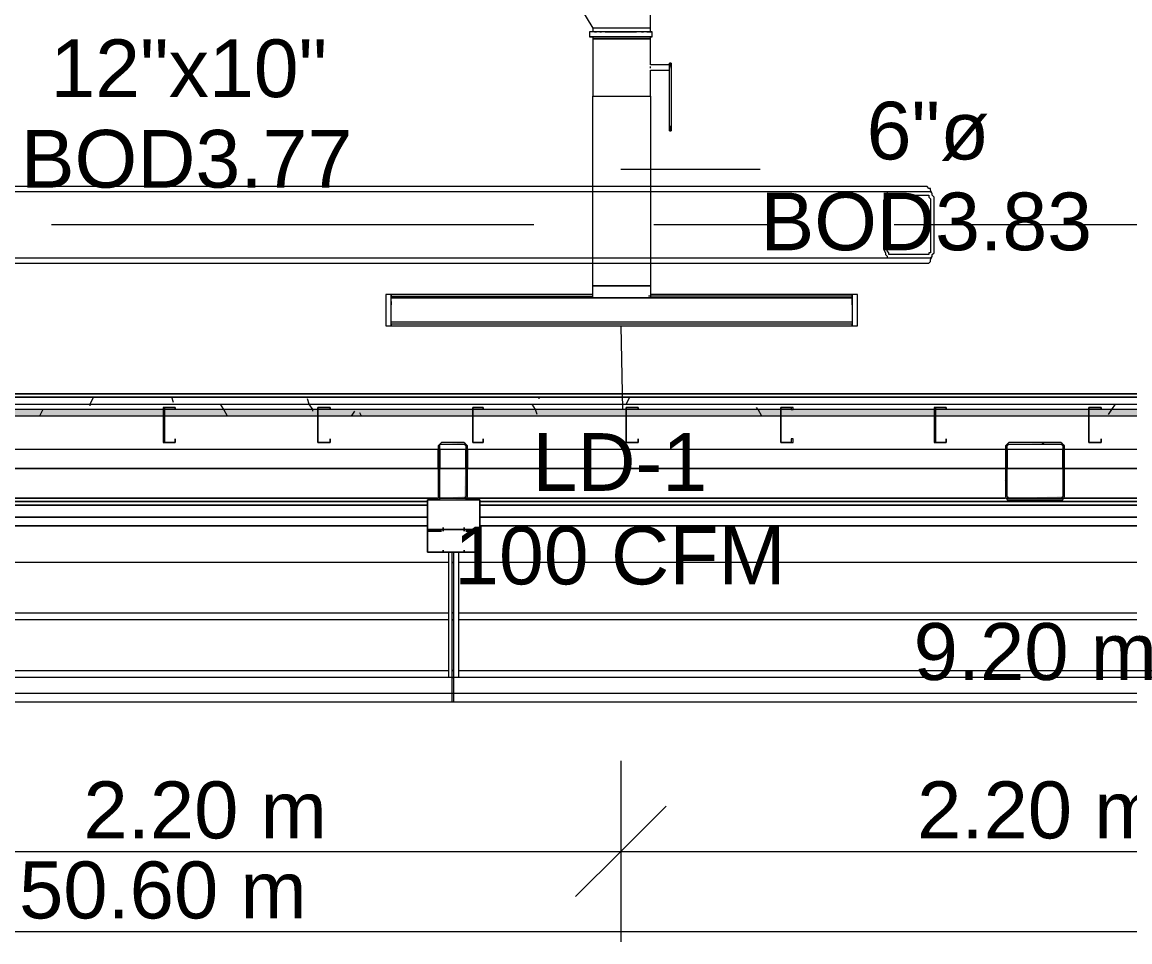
# Model space of a CAD drawing. Header units: metres. Extents: x -2 to 237, y -8 to 52.
# Drawn here: x 32.79 to 35.706, y 7.315 to 9.736 of the extents above; entities that cross this region are included whole.
import ezdxf

# ---------------------------------------------------------------- set-up
doc = ezdxf.new("R2010")
doc.units = ezdxf.units.M
doc.layers.add('HVAC - Ductos', color=5, linetype='Continuous', lineweight=0)
doc.layers.add('PDF_Text', color=7, linetype='Continuous', lineweight=0)
doc.layers.add('PDF_Geometry', color=7, linetype='Continuous', lineweight=0, true_color=0xaaaaaa)
doc.layers.add('PDF_Solid Fills', color=7, linetype='Continuous', lineweight=0, true_color=0xffffff)
doc.styles.add('PDF Helvetica', font='')
doc.styles.get('PDF Helvetica').set_extended_font_data('Helvetica')

msp = doc.modelspace()

# ---------------------------------------------------------------- hatches: boundary and pattern name
at = {"layer": 'PDF_Solid Fills', "lineweight": 0, "transparency": 33554559}
h = msp.add_hatch(color=256, dxfattribs=at)
h.paths.add_polyline_path([(12.8691, 8.6982), (12.8691, 8.7165), (12.4614, 8.7165), (12.4614, 8.6982)])
h.paths.add_polyline_path([(58.328, 8.6982), (60.1333, 8.6982), (60.1333, 8.7165), (58.328, 8.7165)])
h.paths.add_polyline_path([(58.3235, 8.6982), (58.3235, 8.7165), (57.5171, 8.7165), (57.5171, 8.6982)])
h.paths.add_polyline_path([(57.5125, 8.6982), (57.5125, 8.7165), (55.4875, 8.7165), (55.4875, 8.6982)])
h.paths.add_polyline_path([(55.4829, 8.6982), (55.4829, 8.7165), (53.4578, 8.7165), (53.4578, 8.6982)])
h.paths.add_polyline_path([(53.4532, 8.6982), (53.4532, 8.7165), (52.6469, 8.7165), (52.6469, 8.6982)])
h.paths.add_polyline_path([(52.6423, 8.6982), (52.6423, 8.7165), (50.6171, 8.7165), (50.6171, 8.6982)])
h.paths.add_polyline_path([(50.6126, 8.6982), (50.6126, 8.7165), (48.5875, 8.7165), (48.5875, 8.6982)])
h.paths.add_polyline_path([(48.583, 8.6982), (48.583, 8.7165), (47.7766, 8.7165), (47.7766, 8.6982)])
h.paths.add_polyline_path([(47.772, 8.6982), (47.772, 8.7165), (45.7469, 8.7165), (45.7469, 8.6982)])
h.paths.add_polyline_path([(45.7423, 8.6982), (45.7423, 8.7165), (42.9063, 8.7165), (42.9063, 8.6982)])
h.paths.add_polyline_path([(42.9017, 8.6982), (42.9017, 8.7165), (40.8767, 8.7165), (40.8767, 8.6982)])
h.paths.add_polyline_path([(40.8721, 8.6982), (40.8721, 8.7165), (38.0361, 8.7165), (38.0361, 8.6982)])
h.paths.add_polyline_path([(38.0315, 8.6982), (38.0315, 8.7165), (36.0064, 8.7165), (36.0064, 8.6982)])
h.paths.add_polyline_path([(36.0018, 8.6982), (36.0018, 8.7165), (35.1954, 8.7165), (35.1954, 8.6982)])
h.paths.add_polyline_path([(35.1908, 8.6982), (35.1908, 8.7165), (33.1658, 8.7165), (33.1658, 8.6982)])
h.paths.add_polyline_path([(33.1612, 8.6982), (33.1612, 8.7165), (31.1361, 8.7165), (31.1361, 8.6982)])
h.paths.add_polyline_path([(31.1315, 8.6982), (31.1315, 8.7165), (30.3252, 8.7165), (30.3252, 8.6982)])
h.paths.add_polyline_path([(30.3206, 8.6982), (30.3206, 8.7165), (28.2955, 8.7165), (28.2955, 8.6982)])
h.paths.add_polyline_path([(28.2909, 8.6982), (28.2909, 8.7165), (26.2659, 8.7165), (26.2659, 8.6982)])
h.paths.add_polyline_path([(26.2613, 8.6982), (26.2613, 8.7165), (25.4549, 8.7165), (25.4549, 8.6982)])
h.paths.add_polyline_path([(25.4503, 8.6982), (25.4503, 8.7165), (23.4252, 8.7165), (23.4252, 8.6982)])
h.paths.add_polyline_path([(23.4206, 8.6982), (23.4206, 8.7165), (20.5846, 8.7165), (20.5846, 8.6982)])
h.paths.add_polyline_path([(20.58, 8.6982), (20.58, 8.7165), (18.555, 8.7165), (18.555, 8.6982)])
h.paths.add_polyline_path([(18.5504, 8.6982), (18.5504, 8.7165), (15.7143, 8.7165), (15.7143, 8.6982)])
h.paths.add_polyline_path([(15.7097, 8.6982), (15.7097, 8.7165), (13.6846, 8.7165), (13.6846, 8.6982)])
h.paths.add_polyline_path([(13.6801, 8.6982), (13.6801, 8.7165), (12.8737, 8.7165), (12.8737, 8.6982)])
h = msp.add_hatch(color=256, dxfattribs=at)
h.paths.add_polyline_path([(33.9584, 8.6249), (33.9584, 8.6295), (33.8943, 8.6295)])
h.paths.add_polyline_path([(33.963, 8.6203), (33.9584, 8.6203), (33.9538, 8.4874), (33.8897, 8.4828), (33.9578, 8.4783), (33.9584, 8.4783), (33.9584, 8.4828), (33.963, 8.6197)])
h.paths.add_polyline_path([(33.8897, 8.6203), (33.8851, 8.6203), (33.8851, 8.4874)])
h = msp.add_hatch(color=256, dxfattribs=at)
h.paths.add_polyline_path([(35.5299, 8.4783), (35.5299, 8.4874), (35.5253, 8.4874), (35.3879, 8.4828), (35.3879, 8.4874), (35.3833, 8.4874), (35.3833, 8.4783)])
h.paths.add_polyline_path([(35.3833, 8.6295), (35.5299, 8.6249), (35.5299, 8.6295)])
h.paths.add_polyline_path([(35.5345, 8.6249), (35.5299, 8.6249), (35.5299, 8.4874)])
h.paths.add_polyline_path([(35.3833, 8.6203), (35.3787, 8.6203), (35.3787, 8.4874)])

# ---------------------------------------------------------------- linework, layer by layer
at = {"layer": 'HVAC - Ductos', "lineweight": 0}
for points in [[(34.444, 9.7199), (34.444, 9.8481), (34.4395, 9.8481), (34.4211, 9.8481), (34.3982, 9.8481), (34.3661, 9.8481), (34.2928, 9.8481), (34.2608, 9.8481), (34.2379, 9.8481), (34.2195, 9.8481), (34.215, 9.8481), (34.2928, 9.7199)], [(34.4349, 9.7107), (34.4395, 9.7107), (34.444, 9.7107), (34.444, 9.7199), (34.4395, 9.7199), (34.4349, 9.7199), (34.4211, 9.7199), (34.4073, 9.7199), (34.3891, 9.7199), (34.3661, 9.7199), (34.3479, 9.7199), (34.3295, 9.7199), (34.3157, 9.7199), (34.302, 9.7199), (34.2928, 9.7199), (34.2928, 9.7107), (34.2883, 9.7107), (34.2837, 9.7107)], [(34.444, 9.7107), (34.4486, 9.7107), (34.4395, 9.7107), (34.4257, 9.7107), (34.4073, 9.7107), (34.3891, 9.7107), (34.3661, 9.7107), (34.3479, 9.7107), (34.3249, 9.7107), (34.3112, 9.7107), (34.2974, 9.7107), (34.2883, 9.7107), (34.2837, 9.7107), (34.2837, 9.6969)], [(34.2928, 9.7107), (34.2928, 9.7107)], [(34.2974, 9.7107), (34.302, 9.7107)], [(34.3112, 9.7107), (34.3157, 9.7107)], [(34.3249, 9.7107), (34.3295, 9.7107), (34.3479, 9.7107), (34.3661, 9.7107), (34.3891, 9.7107), (34.4073, 9.7107)], [(34.3433, 9.7199), (34.3387, 9.7199), (34.3341, 9.7199)], [(34.3982, 9.7199), (34.3937, 9.7199)], [(34.4211, 9.7107), (34.4257, 9.7107)], [(34.4486, 9.6969), (34.4486, 9.7107)], [(34.2928, 9.6969), (34.2928, 9.6924), (34.2928, 9.5412), (34.302, 9.5412), (34.3157, 9.5412), (34.3295, 9.5412), (34.3479, 9.5412), (34.3661, 9.5412), (34.3891, 9.5412), (34.4073, 9.5412), (34.4211, 9.5412), (34.4349, 9.5412), (34.4395, 9.5412), (34.444, 9.5412), (34.444, 9.0418)], [(34.4944, 9.6145), (34.4944, 9.6191), (34.4944, 9.6237), (34.444, 9.6237), (34.444, 9.6924), (34.444, 9.6969)], [(34.444, 9.6237), (34.444, 9.6237)], [(34.444, 9.6237), (34.444, 9.6237)], [(34.444, 9.6237), (34.444, 9.6237)], [(34.444, 9.6237), (34.444, 9.6237)], [(34.4944, 9.6283), (34.4944, 9.6283)], [(34.499, 9.6283), (34.4944, 9.6283)], [(34.4944, 9.4633), (34.4944, 9.6145), (34.4944, 9.6191), (34.4944, 9.6237), (34.4944, 9.6283), (34.4944, 9.6237), (34.4944, 9.6191)], [(34.4944, 9.6237), (34.4944, 9.6237)], [(34.499, 9.6283), (34.499, 9.6283)], [(34.499, 9.6145), (34.499, 9.6191), (34.499, 9.6237), (34.499, 9.6283), (34.499, 9.6237), (34.499, 9.6191), (34.499, 9.6145), (34.499, 9.4633)], [(34.4395, 9.0418), (34.444, 9.0418), (34.4395, 9.0418), (34.4349, 9.0418), (34.4211, 9.0418), (34.4073, 9.0418), (34.3891, 9.0418), (34.3661, 9.0418), (34.3479, 9.0418), (34.3295, 9.0418), (34.3157, 9.0418), (34.302, 9.0418), (34.2928, 9.0418), (34.2974, 9.0418), (34.302, 9.0418), (34.3157, 9.0418), (34.3295, 9.0418), (34.3479, 9.0418), (34.3661, 9.0418), (34.3891, 9.0418), (34.4028, 9.0418), (34.4211, 9.0418), (34.4303, 9.0418), (34.4395, 9.0418), (34.444, 9.0418), (34.444, 9.0097), (34.4395, 9.0097), (34.4303, 9.0097), (34.4211, 9.0097), (34.4028, 9.0097), (34.3891, 9.0097), (34.3661, 9.0097), (34.3479, 9.0097), (34.3295, 9.0097), (34.3157, 9.0097), (34.302, 9.0097), (34.2974, 9.0097), (34.2928, 9.0097), (34.2928, 9.0418), (34.2928, 9.5412), (34.302, 9.5412), (34.3157, 9.5412), (34.3295, 9.5412), (34.3479, 9.5412), (34.3661, 9.5412), (34.3891, 9.5412), (34.4073, 9.5412), (34.4211, 9.5412), (34.4349, 9.5412), (34.4395, 9.5412), (34.444, 9.5412), (34.444, 9.6099), (34.4944, 9.6099)], [(34.444, 9.6145), (34.444, 9.6191)], [(34.444, 9.6099), (34.444, 9.6099)], [(34.444, 9.6099), (34.444, 9.6099)], [(34.4944, 9.4496), (34.4944, 9.4542), (34.4944, 9.4496)], [(34.4944, 9.4496), (34.499, 9.4496)], [(34.499, 9.4496), (34.499, 9.4542), (34.499, 9.4496)], [(34.3661, 9.3488), (34.7327, 9.3488)], [(33.7614, 8.996), (33.7614, 9.0189), (33.7614, 9.0143), (34.2928, 9.0143)], [(34.2928, 9.0189), (33.7614, 9.0189)], [(34.9755, 8.996), (34.9755, 9.0189), (34.9755, 9.0143), (34.4395, 9.0143)], [(34.9755, 9.0189), (34.444, 9.0189)], [(34.9755, 8.9639), (34.9755, 8.9593), (34.9755, 8.9547), (34.9755, 8.9364), (34.9755, 8.941), (33.7614, 8.941), (33.7614, 8.9364), (33.7614, 8.9547), (33.7614, 8.9593), (33.7614, 8.9639)], [(33.7614, 8.9502), (33.7614, 8.9547), (33.7614, 8.9593)], [(34.9755, 8.9593), (34.9755, 8.9547), (34.9755, 8.9502)], [(33.7614, 8.9364), (34.9755, 8.9364)], [(34.3661, 8.9364), (34.3707, 8.7165)]]:
    msp.add_lwpolyline(points, dxfattribs=at)
for points in [[(34.2837, 9.6969), (34.2883, 9.6969), (34.2974, 9.6969), (34.3112, 9.6969), (34.3249, 9.6969), (34.3479, 9.6969), (34.3661, 9.6969), (34.3891, 9.6969), (34.4073, 9.6969), (34.4257, 9.6969), (34.4395, 9.6969), (34.4486, 9.6969), (34.4395, 9.6969), (34.4257, 9.6969), (34.4073, 9.6969), (34.3891, 9.6969), (34.3661, 9.6969), (34.3479, 9.6969), (34.3249, 9.6969), (34.3112, 9.6969), (34.2974, 9.6969), (34.2883, 9.6969)], [(34.444, 9.6969), (34.4395, 9.6969), (34.4349, 9.6969), (34.4211, 9.6969), (34.4073, 9.6969), (34.3891, 9.6969), (34.3661, 9.6969), (34.3479, 9.6969), (34.3295, 9.6969), (34.3157, 9.6969), (34.302, 9.6969), (34.2928, 9.6969), (34.302, 9.6969), (34.3157, 9.6969), (34.3295, 9.6969), (34.3479, 9.6969), (34.3661, 9.6969), (34.3891, 9.6969), (34.4073, 9.6969), (34.4211, 9.6969), (34.4349, 9.6969), (34.4395, 9.6969)], [(34.444, 9.6924), (34.4395, 9.6924), (34.4349, 9.6924), (34.4211, 9.6924), (34.4073, 9.6924), (34.3891, 9.6924), (34.3661, 9.6924), (34.3479, 9.6924), (34.3295, 9.6924), (34.3157, 9.6924), (34.302, 9.6924), (34.2928, 9.6924), (34.302, 9.6924), (34.3157, 9.6924), (34.3295, 9.6924), (34.3479, 9.6924), (34.3661, 9.6924), (34.3891, 9.6924), (34.4073, 9.6924), (34.4211, 9.6924), (34.4349, 9.6924), (34.4395, 9.6924)], [(34.2928, 9.6924), (34.302, 9.6924), (34.3157, 9.6924), (34.3295, 9.6924), (34.3479, 9.6924), (34.3661, 9.6924), (34.3891, 9.6924), (34.4073, 9.6924), (34.4211, 9.6924), (34.4349, 9.6924), (34.4395, 9.6924), (34.444, 9.6924), (34.4395, 9.6924), (34.4349, 9.6924), (34.4211, 9.6924), (34.4073, 9.6924), (34.3891, 9.6924), (34.3661, 9.6924), (34.3479, 9.6924), (34.3295, 9.6924), (34.3157, 9.6924), (34.302, 9.6924)], [(34.4944, 9.4633), (34.4944, 9.4587), (34.4944, 9.4542), (34.4944, 9.4496), (34.4944, 9.4542), (34.4944, 9.4587)], [(34.499, 9.4633), (34.499, 9.4587), (34.499, 9.4542), (34.499, 9.4496), (34.499, 9.4542), (34.499, 9.4587)], [(33.7476, 8.9364), (33.7614, 8.9364), (33.7614, 9.0189), (33.7476, 9.0189)], [(34.9893, 8.9364), (34.9893, 9.0189), (34.9755, 9.0189), (34.9755, 8.9364)], [(33.7614, 9.0097), (34.9755, 9.0097), (33.7614, 9.0097), (34.9755, 9.0097), (34.9755, 8.9456), (33.7614, 8.9456)], [(33.7614, 9.0006), (33.7614, 8.996), (33.7614, 8.9914), (33.7614, 8.996)], [(34.9755, 8.9914), (34.9755, 8.996), (34.9755, 9.0006), (34.9755, 8.996)]]:
    msp.add_lwpolyline(points, close=True, dxfattribs=at)
at = {"layer": 'HVAC - Ductos', "color": 252, "lineweight": 0, "true_color": 0x939598}
for points in [[(7.6277, 7.9697), (12.466, 7.9697), (30.8566, 7.9697), (40.0566, 7.9697), (49.2518, 7.9697), (58.6855, 7.9697)], [(34.3661, 7.791), (34.3661, 7.5527), (34.3661, 7.3145)], [(34.4853, 7.6719), (34.3661, 7.5527), (34.247, 7.4337)], [(27.3654, 7.5527), (29.5646, 7.5527), (30.8566, 7.5527), (32.1715, 7.5527), (34.3661, 7.5527), (36.5607, 7.5527), (38.7599, 7.5527), (41.2478, 7.5527), (43.5661, 7.5527), (45.7607, 7.5527), (47.9553, 7.5527), (49.2518, 7.5527), (50.5622, 7.5527), (52.7614, 7.5527), (54.8827, 7.5527), (57.2834, 7.5527), (58.6855, 7.5527)], [(7.6277, 7.342), (58.6855, 7.342)]]:
    msp.add_lwpolyline(points, dxfattribs=at)
at = {"layer": 'PDF_Geometry', "lineweight": 0}
for points in [[(35.1862, 9.2846), (35.1817, 9.2938), (35.1817, 9.2983), (35.1771, 9.2983), (35.1725, 9.3029), (35.168, 9.3029), (31.4751, 9.3029)], [(35.0763, 9.2892), (30.9666, 9.2892), (30.962, 9.2892), (30.9574, 9.2892), (30.9528, 9.2846), (30.9528, 9.28), (30.9482, 9.2755), (30.9482, 9.2663), (30.9482, 9.138), (30.9482, 9.1289), (30.9528, 9.1243), (30.9528, 9.1197), (30.9574, 9.1151), (30.962, 9.1151), (30.9666, 9.1151), (35.0763, 9.1151)], [(34.137, 9.2021), (32.8679, 9.2021)], [(34.7693, 9.2021), (34.4532, 9.2021)], [(36.3592, 9.2021), (35.0855, 9.2021)], [(31.4751, 9.1013), (35.168, 9.1013), (35.1725, 9.1013), (35.1771, 9.1013), (35.1817, 9.1059), (35.1817, 9.1105), (35.1862, 9.1197)], [(60.1333, 8.6111), (12.4614, 8.6111), (12.4614, 8.7485), (60.1333, 8.7485)], [(30.9574, 8.7485), (39.9512, 8.7485)], [(39.9512, 8.7485), (30.9574, 8.7485)], [(30.9574, 8.7485), (39.9512, 8.7485)], [(39.9512, 8.7485), (30.9574, 8.7485)], [(30.9574, 8.7485), (39.9512, 8.7485)], [(39.9512, 8.7485), (30.9574, 8.7485)], [(30.9574, 8.7485), (39.9512, 8.7485)], [(39.9512, 8.7485), (30.9574, 8.7485)], [(30.9574, 8.7485), (39.9512, 8.7485)], [(39.9512, 8.7485), (30.9574, 8.7485)], [(12.4614, 8.7302), (60.1333, 8.7302)], [(33.1612, 8.6982), (32.758, 8.6982), (32.3502, 8.6982), (31.947, 8.6982), (31.5393, 8.6982), (31.1361, 8.6982), (30.7283, 8.6982), (30.3252, 8.6982)], [(33.1612, 8.7165), (32.758, 8.7165), (32.3502, 8.7165), (31.947, 8.7165), (31.5393, 8.7165), (31.1361, 8.7165)], [(35.1908, 8.7165), (34.7877, 8.7165), (34.3799, 8.7165), (33.9767, 8.7165), (33.569, 8.7165), (33.1658, 8.7165)], [(35.1908, 8.6982), (34.7877, 8.6982), (34.3799, 8.6982), (33.9767, 8.6982), (33.569, 8.6982), (33.1658, 8.6982)], [(36.0018, 8.7165), (35.5986, 8.7165), (35.1954, 8.7165)], [(38.0315, 8.6982), (37.6283, 8.6982), (37.2205, 8.6982), (36.8173, 8.6982), (36.4095, 8.6982), (36.0064, 8.6982), (35.5986, 8.6982), (35.1954, 8.6982)], [(33.8851, 8.5607), (33.8851, 8.6111)], [(33.8897, 8.6111), (33.8897, 8.5607)], [(33.9584, 8.6157), (33.963, 8.6203)], [(33.9584, 8.5607), (33.9584, 8.6111)], [(33.963, 8.6111), (33.963, 8.5607)], [(35.3787, 8.6111), (35.3787, 8.5607)], [(35.3833, 8.6111), (35.3833, 8.5607)], [(35.4749, 8.6249), (35.4795, 8.6295)], [(35.5299, 8.5607), (35.5299, 8.6111)], [(35.5345, 8.5607), (35.5345, 8.6111)], [(33.8851, 8.5424), (33.8897, 8.547)], [(35.3787, 8.5287), (35.3833, 8.5333)], [(36.9777, 8.0109), (33.9401, 8.0109), (33.9401, 8.3408), (33.9492, 8.3408), (33.9446, 8.3408), (33.9492, 8.3408), (33.995, 8.3408), (33.995, 8.3454), (33.995, 8.3958), (33.995, 8.4004), (33.995, 8.405), (33.995, 8.4736), (33.995, 8.4782), (33.9584, 8.4782), (33.995, 8.4782), (33.995, 8.4736), (33.995, 8.405), (33.995, 8.4004), (33.995, 8.3958), (33.995, 8.3454), (33.995, 8.3408), (33.9492, 8.3408), (33.9401, 8.3408), (33.9263, 8.3408), (33.9401, 8.3408)], [(33.9584, 8.4782), (33.9584, 8.4782)], [(33.9584, 8.4782), (33.9584, 8.4782)], [(33.8988, 8.3958), (33.8988, 8.4004), (33.8988, 8.405)], [(33.8988, 8.3958), (33.8988, 8.4004), (33.8988, 8.405)], [(33.8988, 8.405), (33.8988, 8.4004), (33.8988, 8.3958)], [(33.8988, 8.405), (33.8988, 8.4004), (33.8988, 8.3958)], [(33.9538, 8.3958), (33.9538, 8.4004), (33.9538, 8.405)], [(33.9538, 8.3958), (33.9538, 8.4004), (33.9538, 8.405)], [(33.9538, 8.3958), (33.9538, 8.4004), (33.9538, 8.405)], [(33.9538, 8.3958), (33.9538, 8.4004), (33.9538, 8.405)], [(35.4153, 8.4095), (35.4932, 8.4095)], [(33.8576, 8.3958), (33.8576, 8.3958)], [(33.8576, 8.3958), (33.8576, 8.3958)], [(33.995, 8.3958), (33.995, 8.3958)], [(33.995, 8.3958), (33.995, 8.3958)], [(30.8566, 7.9468), (33.9263, 7.9468), (33.9263, 7.9559), (33.9263, 7.9651), (33.9263, 7.9789), (33.9263, 7.9926), (33.9263, 8.0109), (33.9263, 8.3408), (33.9217, 8.3408), (33.9126, 8.3408), (33.9126, 8.0109), (30.8704, 8.0109)], [(33.9263, 8.3408), (33.9217, 8.3408), (33.9126, 8.3408), (33.8988, 8.3408), (33.8988, 8.3454), (33.8988, 8.3408), (33.8943, 8.3408), (33.8897, 8.3408), (33.8943, 8.3408), (33.8988, 8.3408), (33.9538, 8.3408), (33.9584, 8.3408), (33.9538, 8.3408), (33.9538, 8.3454), (33.9538, 8.3408), (33.9492, 8.3408), (33.8988, 8.3408), (33.8988, 8.3454), (33.8988, 8.3408), (33.9126, 8.3408)], [(33.908, 8.3408), (33.8988, 8.3408), (33.908, 8.3408)], [(33.908, 8.3408), (33.8988, 8.3408), (33.908, 8.3408)], [(33.9217, 8.3408), (33.9217, 8.0109)], [(33.9538, 8.3408), (33.9538, 8.3408)], [(33.9538, 8.3408), (33.9538, 8.3408)], [(33.9126, 8.3133), (30.8704, 8.3133)], [(36.9777, 8.3133), (33.9401, 8.3133)], [(30.8704, 8.1804), (33.9126, 8.1804)], [(33.9401, 8.1804), (36.9777, 8.1804)], [(33.9126, 8.1621), (30.8704, 8.1621)], [(36.9777, 8.1621), (33.9401, 8.1621)], [(60.1332, 8.0109), (58.4472, 8.0109), (58.4518, 8.0109), (55.3821, 8.0109), (55.3867, 8.0109), (52.317, 8.0109), (52.3216, 8.0109), (49.2518, 8.0109), (49.2564, 8.0109), (46.1867, 8.0109), (46.1913, 8.0109), (43.1216, 8.0109), (43.1262, 8.0109), (40.0566, 8.0109), (40.0611, 8.0109), (36.9869, 8.0109), (36.996, 8.0109), (33.9217, 8.0109), (33.9263, 8.0109), (30.8566, 8.0109), (30.8612, 8.0109), (27.7915, 8.0109)], [(33.9263, 8.0109), (33.9217, 8.0109), (33.9217, 7.9926), (33.9217, 7.9789), (33.9217, 7.9651), (33.9217, 7.9559), (33.9217, 7.9468), (36.996, 7.9468)]]:
    msp.add_lwpolyline(points, dxfattribs=at)
for points in [[(35.0763, 9.2892), (35.0717, 9.2892), (35.0671, 9.2892), (35.0671, 9.2846), (35.0626, 9.28), (35.0626, 9.2755), (35.058, 9.2663), (35.058, 9.138), (35.0626, 9.1289), (35.0626, 9.1243), (35.0671, 9.1197), (35.0671, 9.1151), (35.0717, 9.1151), (35.0763, 9.1151), (35.1725, 9.1151), (35.1771, 9.1151), (35.1817, 9.1151), (35.1862, 9.1197), (35.1862, 9.1243), (35.1908, 9.1289), (35.1908, 9.138), (35.1908, 9.2663), (35.1908, 9.2755), (35.1862, 9.28), (35.1862, 9.2846), (35.1817, 9.2892), (35.1771, 9.2892), (35.1725, 9.2892)], [(35.0671, 9.138), (35.0671, 9.2663), (35.0671, 9.2709), (35.0717, 9.2709), (35.0717, 9.2755), (35.0763, 9.28), (35.1725, 9.28), (35.1771, 9.28), (35.1771, 9.2755), (35.1817, 9.2709), (35.1817, 9.2663), (35.1817, 9.138), (35.1817, 9.1335), (35.1817, 9.1289), (35.1771, 9.1289), (35.1771, 9.1243), (35.1725, 9.1243), (35.0763, 9.1243), (35.0717, 9.1243), (35.0717, 9.1289), (35.0671, 9.1335)], [(30.9574, 8.7577), (39.9512, 8.7577)], [(30.9574, 8.7577), (39.9512, 8.7577)], [(33.1932, 8.7211), (33.1658, 8.7211), (33.1612, 8.7211), (33.1612, 8.6295), (33.1658, 8.6295), (33.1932, 8.6295), (33.1932, 8.6386), (33.1932, 8.6295), (33.1658, 8.6295), (33.1658, 8.7211), (33.1932, 8.7211), (33.1932, 8.7165)], [(33.601, 8.7211), (33.569, 8.7211), (33.569, 8.6295), (33.601, 8.6295), (33.601, 8.6386), (33.601, 8.6295), (33.569, 8.6295), (33.569, 8.7211), (33.601, 8.7211), (33.601, 8.7165)], [(34.0042, 8.7211), (33.9767, 8.7211), (33.9767, 8.6295), (34.0042, 8.6295), (34.0042, 8.6386), (34.0042, 8.6295), (33.9767, 8.6295), (33.9767, 8.7211), (34.0042, 8.7211), (34.0042, 8.7165)], [(34.4119, 8.7211), (34.3845, 8.7211), (34.3799, 8.7211), (34.3799, 8.6295), (34.3845, 8.6295), (34.4119, 8.6295), (34.4119, 8.6386), (34.4119, 8.6295), (34.3845, 8.6295), (34.3799, 8.6295), (34.3799, 8.7211), (34.3845, 8.7211), (34.4119, 8.7211), (34.4119, 8.7165)], [(34.8197, 8.7211), (34.7877, 8.7211), (34.7877, 8.6295), (34.8197, 8.6295), (34.8197, 8.6386), (34.8151, 8.6386), (34.8151, 8.6295), (34.7877, 8.6295), (34.7877, 8.7211), (34.8151, 8.7211), (34.8151, 8.7165), (34.8197, 8.7165)], [(35.2229, 8.7211), (35.1954, 8.7211), (35.1908, 8.7211), (35.1908, 8.6295), (35.1954, 8.6295), (35.2229, 8.6295), (35.2229, 8.6386), (35.2229, 8.6295), (35.1954, 8.6295), (35.1954, 8.7211), (35.2229, 8.7211), (35.2229, 8.7165)], [(35.6307, 8.7211), (35.5986, 8.7211), (35.5986, 8.6295), (35.6307, 8.6295), (35.6307, 8.6386), (35.6307, 8.6295), (35.5986, 8.6295), (35.5986, 8.7211), (35.6307, 8.7211), (35.6307, 8.7165)], [(33.963, 8.6203), (33.9584, 8.6249), (33.9538, 8.6295), (33.8943, 8.6295), (33.8897, 8.6249), (33.8851, 8.6203), (33.8851, 8.4874), (33.8897, 8.4782), (33.8943, 8.4782), (33.9538, 8.4782), (33.9584, 8.4782), (33.963, 8.4874)], [(33.8943, 8.6249), (33.9538, 8.6249), (33.9584, 8.6203), (33.9584, 8.4874), (33.9538, 8.4828), (33.8943, 8.4828), (33.8897, 8.4828), (33.8897, 8.4874), (33.8897, 8.6203), (33.8897, 8.6249)], [(35.5253, 8.6295), (35.3879, 8.6295), (35.3833, 8.6249), (35.3787, 8.6203), (35.3787, 8.4874), (35.3833, 8.4782), (35.3879, 8.4782), (35.5253, 8.4782), (35.5299, 8.4782), (35.5345, 8.4874), (35.5345, 8.6203), (35.5299, 8.6249)], [(35.3833, 8.6203), (35.3879, 8.6249), (35.5253, 8.6249), (35.5299, 8.6203), (35.5299, 8.4874), (35.5253, 8.4828), (35.3879, 8.4828), (35.3833, 8.4874)], [(32.4282, 8.5607), (33.8851, 8.5607)], [(33.8897, 8.5607), (33.9217, 8.5607)], [(33.9217, 8.5607), (33.9584, 8.5607)], [(33.963, 8.5607), (35.3787, 8.5607)], [(35.5299, 8.5607), (35.4566, 8.5607), (35.3833, 8.5607), (35.4566, 8.5607)], [(36.9502, 8.5607), (35.5345, 8.5607)], [(33.8576, 8.4736), (32.3915, 8.4736)], [(33.8576, 8.4645), (32.3915, 8.4645)], [(33.8851, 8.4828), (32.4282, 8.4828)], [(33.8576, 8.4782), (33.8897, 8.4782), (33.8576, 8.4782), (33.8576, 8.4736), (33.8576, 8.405), (33.8576, 8.4004), (33.8576, 8.3958), (33.8576, 8.3454), (33.8576, 8.3408), (33.8988, 8.3408), (33.8576, 8.3408), (33.8576, 8.3454), (33.8576, 8.3958), (33.8576, 8.4004), (33.8576, 8.405), (33.8576, 8.4736)], [(33.9217, 8.4828), (33.8897, 8.4828)], [(35.3787, 8.4828), (33.9584, 8.4828), (33.9217, 8.4828), (33.9584, 8.4828)], [(35.4566, 8.4736), (33.995, 8.4736)], [(35.4566, 8.4645), (33.995, 8.4645)], [(35.4566, 8.4828), (35.3833, 8.4828)], [(36.9502, 8.4828), (35.5299, 8.4828), (35.4566, 8.4828), (35.5299, 8.4828)], [(36.9227, 8.4736), (35.4566, 8.4736)], [(36.9227, 8.4645), (35.4566, 8.4645)], [(33.8576, 8.4325), (32.3915, 8.4325)], [(35.4566, 8.4325), (33.995, 8.4325)], [(36.9227, 8.4325), (35.4566, 8.4325)], [(30.9254, 8.4095), (32.3915, 8.4095), (33.8576, 8.4095), (32.3915, 8.4095)], [(33.8576, 8.4004), (33.995, 8.4004), (33.995, 8.405), (33.995, 8.4004), (33.8576, 8.4004), (33.8576, 8.405)], [(33.8988, 8.405), (33.8988, 8.4004), (33.8988, 8.3958), (33.8988, 8.4004)], [(33.8988, 8.3958), (33.8988, 8.4004), (33.8988, 8.405), (33.8988, 8.4004)], [(33.9538, 8.405), (33.9538, 8.4004), (33.9538, 8.3958), (33.9538, 8.4004)], [(33.9538, 8.405), (33.9538, 8.4004), (33.9538, 8.3958), (33.9538, 8.4004)], [(35.4566, 8.4095), (36.9227, 8.4095), (35.4566, 8.4095), (33.995, 8.4095)], [(33.8943, 8.3958), (33.8576, 8.3958)], [(33.995, 8.3958), (33.9584, 8.3958)], [(33.8988, 8.3408), (33.8943, 8.3408), (33.8897, 8.3408), (33.8943, 8.3408), (33.8988, 8.3408), (33.9538, 8.3408), (33.9584, 8.3408), (33.9538, 8.3408), (33.9538, 8.3454), (33.9538, 8.3408), (33.9492, 8.3408)], [(33.9492, 8.3408), (33.9446, 8.3408)], [(33.9217, 8.3133), (33.9263, 8.3133)]]:
    msp.add_lwpolyline(points, close=True, dxfattribs=at)
at = {"layer": 'PDF_Geometry', "color": 254, "lineweight": 0, "true_color": 0xeaeaea}
for points in [[(32.9779, 8.7485), (32.9688, 8.7302), (32.9688, 8.7257)], [(33.1887, 8.7348), (33.1841, 8.7485)], [(34.1508, 8.7485), (34.1508, 8.744)], [(34.3891, 8.7485), (34.3799, 8.7302)], [(33.3307, 8.6982), (33.3215, 8.7165), (33.3123, 8.7302)], [(33.5552, 8.7119), (33.5552, 8.7165), (33.546, 8.7302), (33.5414, 8.744)], [(34.1325, 8.7302), (34.1325, 8.7302)], [(34.1462, 8.7028), (34.1416, 8.7165), (34.1325, 8.7302)], [(34.7373, 8.6982), (34.7281, 8.7165), (34.7235, 8.7211)], [(35.6673, 8.7302), (35.6582, 8.7165), (35.649, 8.7028)], [(32.8451, 8.7165), (32.8359, 8.6982)], [(32.8451, 8.7165), (32.8451, 8.7165)], [(33.6652, 8.7119), (33.656, 8.6982)], [(33.6835, 8.6982), (33.6789, 8.7074)], [(33.8897, 8.6982), (33.8897, 8.6982)]]:
    msp.add_lwpolyline(points, dxfattribs=at)
at = {"layer": 'PDF_Geometry', "color": 254, "lineweight": 0, "true_color": 0xd2d2d2}
for points in [[(34.3799, 8.6569), (34.3799, 8.6615)], [(33.9767, 8.634), (33.9767, 8.634)]]:
    msp.add_lwpolyline(points, dxfattribs=at)
at = {"layer": 'PDF_Geometry', "color": 252, "lineweight": 0, "true_color": 0x939598}
for points in [[(33.9263, 8.1804), (33.9217, 8.1804)], [(33.9217, 8.1621), (33.9263, 8.1621)], [(33.9263, 8.0293), (33.9217, 8.0293)]]:
    msp.add_lwpolyline(points, close=True, dxfattribs=at)
for points in [[(30.8704, 8.0293), (33.9126, 8.0293)], [(33.9401, 8.0293), (36.9777, 8.0293)], [(33.9126, 7.9468), (33.9217, 7.9468)], [(33.9126, 7.9468), (33.9126, 7.9468)], [(33.9217, 7.9468), (33.9217, 7.9468)], [(33.9263, 7.9468), (33.9401, 7.9468)], [(33.9263, 7.9468), (33.9263, 7.9468)], [(33.9401, 7.9468), (33.9401, 7.9468)]]:
    msp.add_lwpolyline(points, dxfattribs=at)

# ---------------------------------------------------------------- texts
at = {"layer": 'PDF_Text', "lineweight": 0, "char_height": 0.1519, "attachment_point": 4, "style": 'PDF Helvetica'}
for s, insert in [('12"x10"', (32.8646, 9.6134)), ('6"ø', (35.0134, 9.4484)), ('BOD3.77', (32.7867, 9.3751)), ('BOD3.83', (34.7339, 9.2102)), ('LD-1', (34.1337, 8.5779)), ('100 CFM', (33.9275, 8.3305))]:
    msp.add_mtext(s, dxfattribs=dict(at, insert=insert))
at = {"layer": 'PDF_Text', "color": 252, "lineweight": 0, "true_color": 0x939598, "char_height": 0.15002, "attachment_point": 4, "style": 'PDF Helvetica'}
for s, insert in [('9.20 m', (35.1371, 8.0778)), ('2.20 m', (32.9517, 7.6608)), ('2.20 m', (35.1463, 7.6608)), ('50.60 m', (32.7821, 7.4501))]:
    msp.add_mtext(s, dxfattribs=dict(at, insert=insert))

doc.saveas('drawing.dxf')
